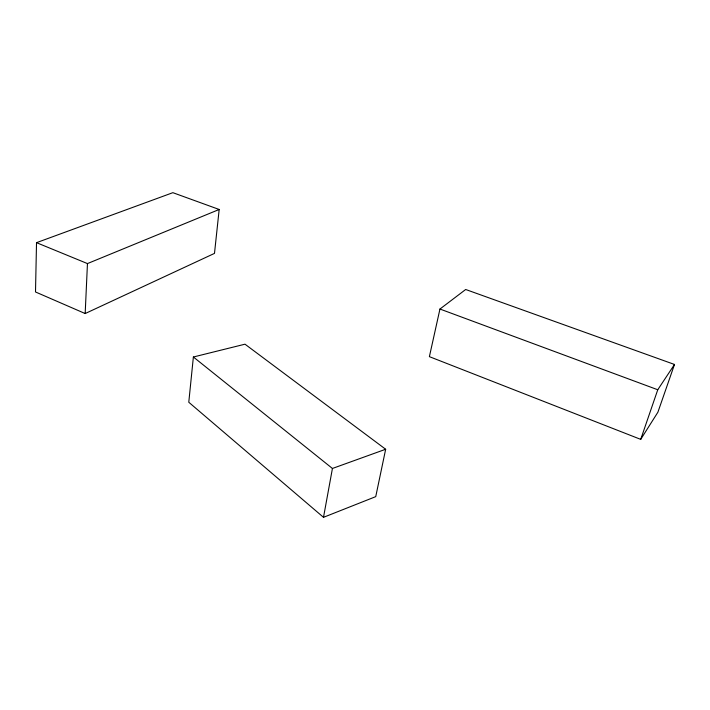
<?xml version="1.0" encoding="UTF-8"?>
<svg xmlns="http://www.w3.org/2000/svg" width="710" height="710" viewBox="0 0 710 710"><rect width="100%" height="100%" fill="white"/><g stroke="black" fill="none" stroke-linecap="round" stroke-linejoin="round"><path stroke-width="1.06" d="M36.521 242.669L35.5 291.97L85.173 313.545L214.491 253.39L219.177 209.477L172.867 192.676L36.521 242.669L87.454 263.579L219.177 209.477M85.173 313.545L87.454 263.579M193.377 356.997L188.78 402.25L323.503 517.324L375.741 496.636L385.663 449.261L244.994 344.19L193.377 356.997L332.431 468.467L385.663 449.261M323.503 517.324L332.431 468.467M439.952 309.036L429.39 356.651L640.713 439.366L657.895 412.217L674.5 364.461L465.68 289.494L439.952 309.036L657.762 389.755L674.5 364.461M640.713 439.366L657.762 389.755"/></g></svg>
